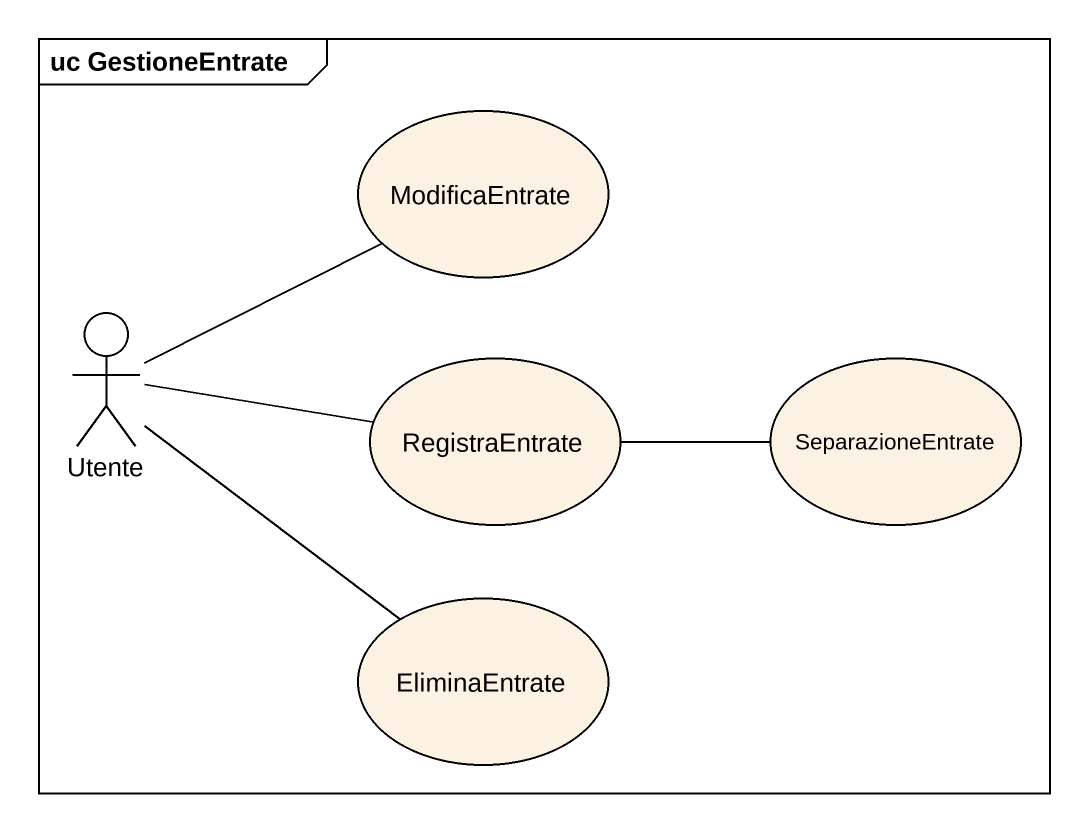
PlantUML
@startuml
mainframe uc GestioneEntrate
usecase ModificaEntrate
actor Utente
usecase RegistraEntrate
usecase SeparazioneEntrate
usecase EliminaEntrate
Utente -right- ModificaEntrate
Utente -right- RegistraEntrate
Utente -- EliminaEntrate
RegistraEntrate -right- SeparazioneEntrate
@enduml
